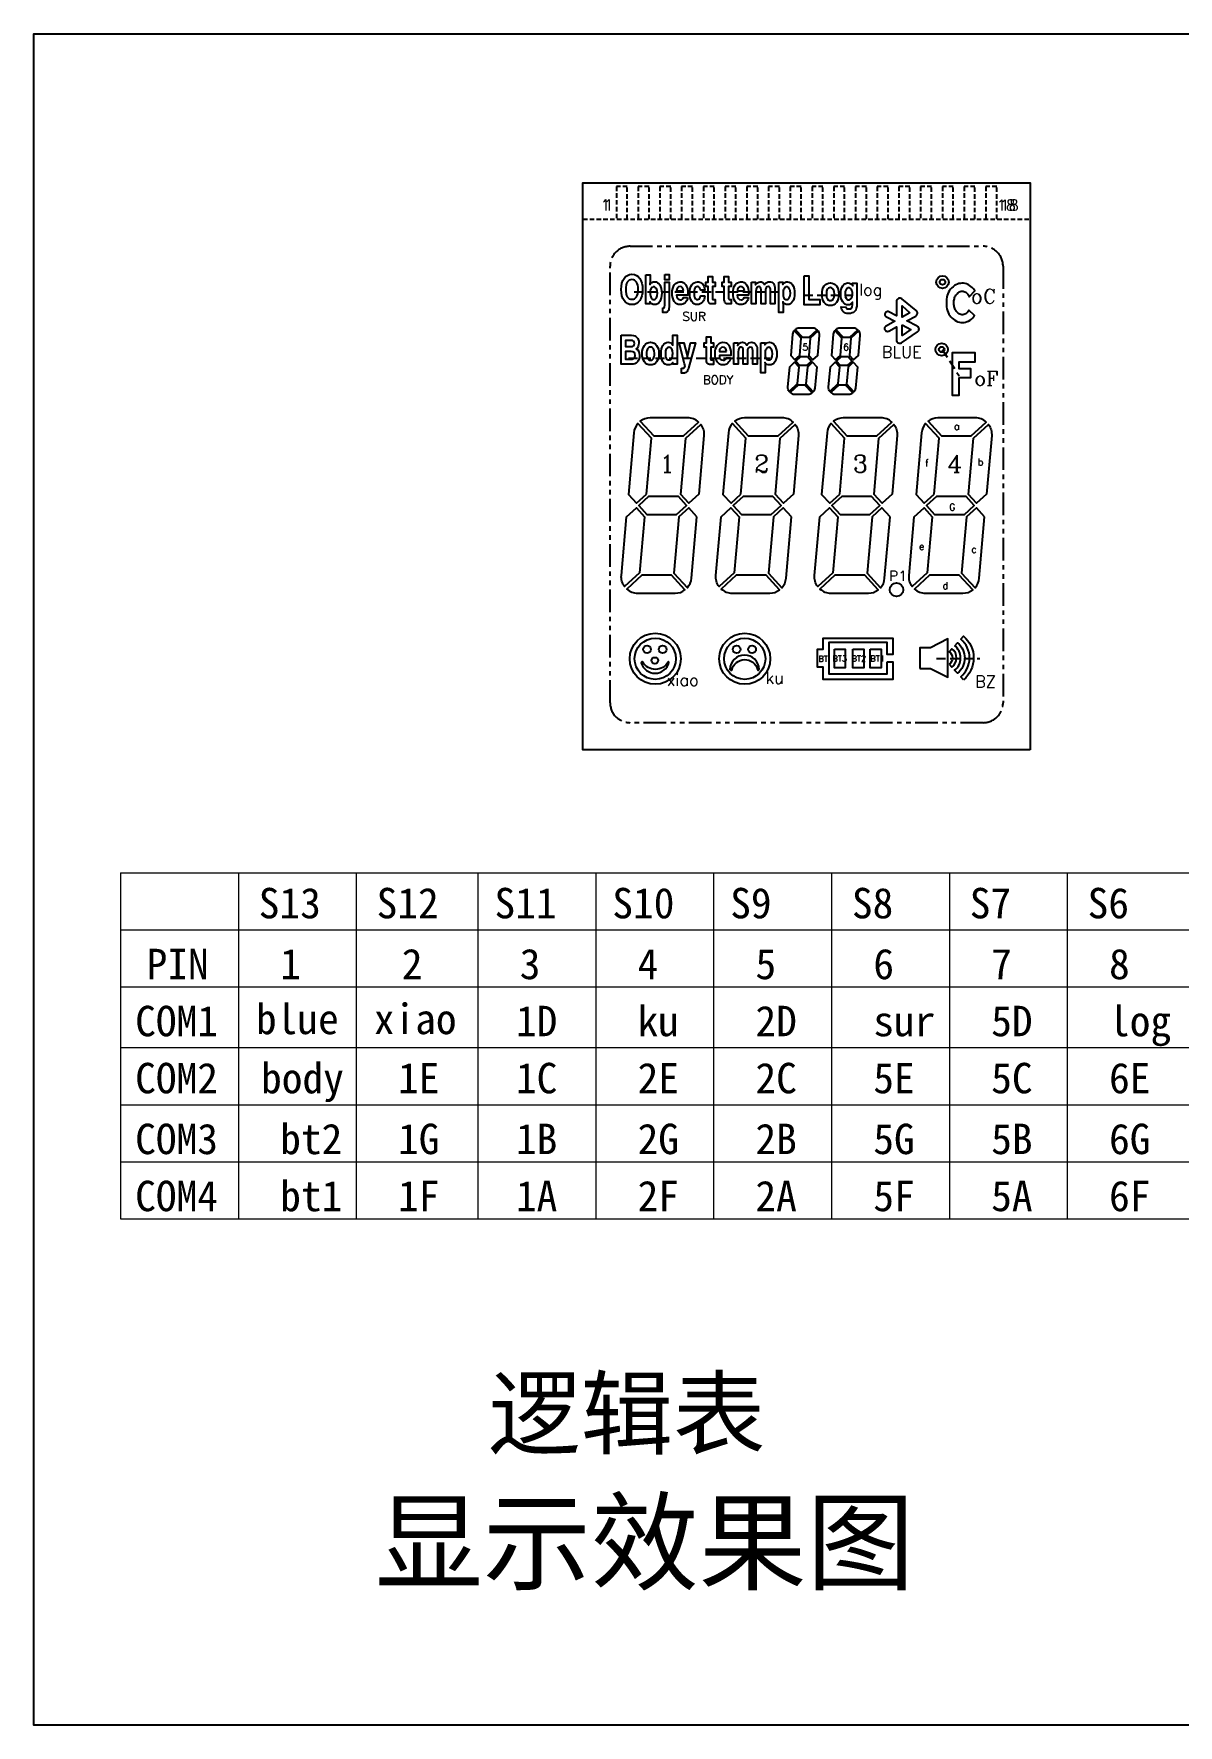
# Model space of a CAD drawing. Header units: millimetres. Extents: x 538 to 2776, y 409 to 1056.
# Drawn here: x 855.5 to 918.7, y 408.6 to 502 of the extents above; entities that cross this region are included whole.
import ezdxf
from ezdxf.enums import TextEntityAlignment as Align

# ---------------------------------------------------------------- set-up
doc = ezdxf.new("R2010")
doc.units = ezdxf.units.MM
for name, pattern in [('DASHED', [0.75, 0.5, -0.25]), ('HIDDEN', [0.375, 0.25, -0.125]), ('PHANTOM', [2.5, 1.25, -0.25, 0.25, -0.25, 0.25, -0.25])]:
    doc.linetypes.add(name, pattern=pattern)
for name, color, linetype in [('D', 4, 'Continuous'), ('DIM', 4, 'Continuous'), ('DWG', 7, 'Continuous'), ('VA', 6, 'PHANTOM')]:
    doc.layers.add(name, color=color, linetype=linetype)
doc.styles.add('ROMANC', font='ROMANC.SHX')
doc.styles.add('ROMANS', font='ROMANS.shx')
doc.styles.add('style5', font='', dxfattribs={"height": 1.5})
doc.styles.add('WMF-宋体0', font='')
doc.styles.get('style5').set_extended_font_data('SimHei')
doc.styles.get('WMF-宋体0').set_extended_font_data('SimSun')

msp = doc.modelspace()

# ---------------------------------------------------------------- linework, layer by layer
at = {"layer": 'D', "color": 7, "lineweight": 0}
for points in [[(860.313, 455.648), (860.313, 436.542)], [(860.313, 455.648), (984.186, 455.648)], [(866.821, 455.648), (866.821, 436.542)], [(873.33, 455.648), (873.33, 436.542)], [(880.049, 455.648), (880.049, 436.542)], [(886.557, 455.648), (886.557, 436.542)], [(893.066, 455.648), (893.066, 436.542)], [(899.574, 455.648), (899.574, 436.542)], [(906.083, 455.648), (906.083, 436.542)], [(912.591, 455.648), (912.591, 436.542)], [(860.313, 452.499), (984.186, 452.499)], [(860.313, 449.35), (984.186, 449.35)], [(860.313, 445.99), (984.186, 445.99)], [(860.313, 442.841), (984.186, 442.841)], [(860.313, 439.692), (984.186, 439.692)], [(860.313, 436.542), (984.186, 436.542)]]:
    msp.add_lwpolyline(points, dxfattribs=at)
at = {"layer": 'DIM', "linetype": 'DASHED'}
for p, q in [((888.672, 487.722), (896.902, 487.722)), ((898.039, 487.531), (900.741, 487.531)), ((888.356, 484.063), (896.169, 484.063)), ((905.688, 484.535), (906.616, 483.086)), ((905.373, 467.483), (907.758, 467.483))]:
    msp.add_line(p, q, dxfattribs=at)
at = {"layer": 'DWG', "linetype": 'ByBlock'}
for points in [[(988.791, 501.96), (988.791, 408.586), (855.527, 408.586), (855.527, 501.96)], [(988.791, 408.586), (855.527, 408.586), (855.527, 501.96), (988.791, 501.96)]]:
    msp.add_lwpolyline(points, close=True, dxfattribs=at)
at = {"layer": 'DWG'}
for points in [[(910.548, 462.431), (885.848, 462.431), (885.848, 493.731), (910.548, 493.731)], [(887.974, 488.036), (887.998, 488.201), (888.053, 488.335), (888.117, 488.458), (888.204, 488.562), (888.307, 488.623), (888.418, 488.665), (888.553, 488.685), (888.688, 488.665), (888.799, 488.623), (888.902, 488.562), (888.989, 488.458), (889.052, 488.335), (889.108, 488.201), (889.132, 488.036), (889.147, 487.85), (889.132, 487.654), (889.108, 487.489), (889.052, 487.355), (888.989, 487.232), (888.902, 487.139), (888.799, 487.067), (888.688, 487.026), (888.553, 487.015), (888.418, 487.026), (888.307, 487.067), (888.204, 487.139), (888.117, 487.232), (888.053, 487.355), (887.998, 487.489), (887.974, 487.654), (887.966, 487.85)], [(888.212, 487.727), (888.228, 487.613), (888.259, 487.52), (888.299, 487.438), (888.347, 487.376), (888.41, 487.335), (888.473, 487.304), (888.632, 487.304), (888.703, 487.335), (888.759, 487.376), (888.806, 487.438), (888.846, 487.52), (888.878, 487.613), (888.894, 487.716), (888.902, 487.85), (888.894, 487.974), (888.878, 488.077), (888.846, 488.17), (888.806, 488.252), (888.759, 488.314), (888.703, 488.355), (888.632, 488.386), (888.553, 488.397), (888.473, 488.386), (888.41, 488.355), (888.347, 488.314), (888.299, 488.252), (888.259, 488.17), (888.228, 488.077), (888.212, 487.974)], [(889.322, 488.654), (889.56, 488.654), (889.56, 488.201), (889.552, 488.19), (889.552, 488.149), (889.544, 488.118), (889.599, 488.19), (889.655, 488.232), (889.726, 488.263), (889.806, 488.273), (889.893, 488.263), (889.964, 488.221), (890.036, 488.17), (890.091, 488.098), (890.139, 488.015), (890.17, 487.902), (890.194, 487.778), (890.202, 487.644), (890.194, 487.51), (890.17, 487.386), (890.139, 487.273), (890.091, 487.18), (890.036, 487.108), (889.964, 487.056), (889.893, 487.026), (889.806, 487.015), (889.726, 487.015), (889.655, 487.046), (889.599, 487.098), (889.544, 487.16), (889.544, 487.149), (889.552, 487.129), (889.552, 487.056), (889.322, 487.056)], [(890.369, 488.665), (890.607, 488.665), (890.607, 488.376), (890.369, 488.376)], [(892.938, 487.046), (892.882, 487.056), (892.843, 487.077), (892.811, 487.108), (892.787, 487.149), (892.771, 487.211), (892.763, 487.283), (892.763, 488.005), (892.644, 488.005), (892.644, 488.242), (892.763, 488.242), (892.763, 488.562), (893.001, 488.562), (893.001, 488.242), (893.144, 488.242), (893.144, 488.005), (893.001, 488.005), (893.001, 487.335), (893.009, 487.304), (893.033, 487.294), (893.144, 487.294), (893.144, 487.046)], [(893.829, 487.046), (893.773, 487.056), (893.733, 487.077), (893.702, 487.108), (893.678, 487.149), (893.662, 487.211), (893.654, 487.283), (893.654, 488.005), (893.535, 488.005), (893.535, 488.242), (893.654, 488.242), (893.654, 488.562), (893.892, 488.562), (893.892, 488.242), (894.035, 488.242), (894.035, 488.005), (893.892, 488.005), (893.892, 487.335), (893.9, 487.304), (893.924, 487.294), (894.035, 487.294), (894.035, 487.046)], [(898.07, 488.6), (898.316, 488.6), (898.316, 487.291), (898.927, 487.291), (898.927, 487.002), (898.07, 487.002)], [(889.56, 487.562), (889.576, 487.489), (889.592, 487.438), (889.615, 487.386), (889.639, 487.345), (889.679, 487.314), (889.718, 487.294), (889.806, 487.294), (889.845, 487.314), (889.877, 487.345), (889.909, 487.386), (889.932, 487.438), (889.948, 487.5), (889.964, 487.644), (889.948, 487.788), (889.909, 487.902), (889.845, 487.964), (889.806, 487.984), (889.758, 487.995), (889.718, 487.984), (889.671, 487.964), (889.639, 487.943), (889.607, 487.902), (889.592, 487.85), (889.568, 487.788), (889.56, 487.716)], [(890.266, 486.84), (890.337, 486.84), (890.353, 486.861), (890.361, 486.902), (890.369, 486.974), (890.369, 488.242), (890.607, 488.242), (890.607, 486.861), (890.599, 486.788), (890.591, 486.737), (890.567, 486.685), (890.543, 486.644), (890.503, 486.603), (890.464, 486.582), (890.408, 486.572), (890.266, 486.572)], [(891.629, 487.407), (891.614, 487.314), (891.582, 487.242), (891.542, 487.18), (891.487, 487.118), (891.431, 487.067), (891.36, 487.036), (891.288, 487.015), (891.209, 487.015), (891.114, 487.026), (891.027, 487.056), (890.955, 487.108), (890.892, 487.18), (890.844, 487.273), (890.805, 487.386), (890.781, 487.51), (890.781, 487.778), (890.805, 487.902), (890.844, 488.005), (890.892, 488.098), (890.955, 488.17), (891.027, 488.221), (891.114, 488.252), (891.201, 488.273), (891.304, 488.263), (891.392, 488.232), (891.463, 488.18), (891.526, 488.108), (891.574, 488.015), (891.614, 487.902), (891.637, 487.778), (891.645, 487.634), (891.637, 487.613), (891.637, 487.541), (891.011, 487.531), (891.027, 487.417), (891.074, 487.345), (891.138, 487.294), (891.225, 487.283), (891.288, 487.283), (891.344, 487.314), (891.376, 487.345), (891.399, 487.407)], [(891.407, 487.768), (891.392, 487.861), (891.352, 487.943), (891.288, 487.984), (891.209, 488.005), (891.13, 487.984), (891.066, 487.933), (891.027, 487.861), (891.019, 487.768)], [(892.581, 487.5), (892.565, 487.386), (892.541, 487.294), (892.51, 487.211), (892.454, 487.139), (892.399, 487.087), (892.327, 487.046), (892.248, 487.015), (892.169, 487.015), (892.073, 487.026), (891.994, 487.056), (891.915, 487.108), (891.859, 487.18), (891.804, 487.273), (891.772, 487.376), (891.748, 487.5), (891.748, 487.778), (891.772, 487.902), (891.812, 488.005), (891.859, 488.098), (891.923, 488.17), (891.994, 488.221), (892.081, 488.252), (892.177, 488.273), (892.256, 488.263), (892.335, 488.232), (892.399, 488.201), (892.462, 488.139), (892.51, 488.077), (892.541, 487.995), (892.565, 487.902), (892.581, 487.809), (892.343, 487.809), (892.319, 487.891), (892.288, 487.953), (892.232, 487.984), (892.169, 488.005), (892.121, 487.995), (892.081, 487.974), (892.05, 487.953), (892.026, 487.912), (892.01, 487.861), (891.994, 487.799), (891.986, 487.716), (891.986, 487.562), (891.994, 487.489), (892.01, 487.428), (892.034, 487.376), (892.058, 487.335), (892.121, 487.294), (892.169, 487.294), (892.232, 487.304), (892.288, 487.335), (892.319, 487.397), (892.343, 487.5)], [(894.986, 487.407), (894.97, 487.314), (894.939, 487.242), (894.899, 487.18), (894.844, 487.118), (894.788, 487.067), (894.717, 487.036), (894.645, 487.015), (894.566, 487.015), (894.471, 487.026), (894.384, 487.056), (894.312, 487.108), (894.249, 487.18), (894.201, 487.273), (894.162, 487.386), (894.138, 487.51), (894.138, 487.778), (894.162, 487.902), (894.201, 488.005), (894.249, 488.098), (894.312, 488.17), (894.384, 488.221), (894.471, 488.252), (894.558, 488.273), (894.661, 488.263), (894.748, 488.232), (894.82, 488.18), (894.883, 488.108), (894.931, 488.015), (894.97, 487.902), (894.994, 487.778), (895.002, 487.634), (894.994, 487.613), (894.994, 487.541), (894.368, 487.531), (894.384, 487.417), (894.431, 487.345), (894.495, 487.294), (894.582, 487.283), (894.645, 487.283), (894.701, 487.314), (894.733, 487.345), (894.756, 487.407)], [(894.764, 487.768), (894.748, 487.861), (894.709, 487.943), (894.645, 487.984), (894.566, 488.005), (894.487, 487.984), (894.423, 487.933), (894.384, 487.861), (894.376, 487.768)], [(895.161, 488.242), (895.383, 488.242), (895.383, 488.118), (895.375, 488.098), (895.422, 488.17), (895.486, 488.221), (895.557, 488.252), (895.644, 488.273), (895.716, 488.263), (895.779, 488.232), (895.827, 488.19), (895.874, 488.118), (895.938, 488.19), (896.001, 488.232), (896.073, 488.263), (896.152, 488.273), (896.215, 488.263), (896.279, 488.242), (896.326, 488.211), (896.366, 488.17), (896.406, 488.108), (896.429, 488.046), (896.445, 487.974), (896.453, 487.881), (896.453, 487.056), (896.215, 487.056), (896.215, 487.819), (896.2, 487.891), (896.176, 487.953), (896.136, 487.984), (896.073, 488.005), (896.009, 487.984), (895.962, 487.943), (895.93, 487.871), (895.922, 487.778), (895.922, 487.056), (895.684, 487.056), (895.684, 487.819), (895.676, 487.902), (895.652, 487.953), (895.613, 487.984), (895.565, 488.005), (895.526, 487.995), (895.486, 487.974), (895.454, 487.953), (895.438, 487.912), (895.415, 487.871), (895.399, 487.727), (895.399, 487.056), (895.161, 487.056)], [(896.659, 488.242), (896.889, 488.242), (896.889, 488.19), (896.881, 488.17), (896.881, 488.129), (896.929, 488.19), (896.992, 488.232), (897.064, 488.263), (897.143, 488.273), (897.23, 488.252), (897.302, 488.221), (897.373, 488.17), (897.429, 488.098), (897.476, 488.005), (897.508, 487.891), (897.532, 487.768), (897.54, 487.634), (897.532, 487.489), (897.508, 487.376), (897.476, 487.263), (897.429, 487.18), (897.373, 487.108), (897.302, 487.056), (897.23, 487.026), (897.143, 487.015), (897.064, 487.015), (896.992, 487.046), (896.937, 487.087), (896.881, 487.16), (896.889, 487.129), (896.889, 487.087), (896.897, 487.077), (896.897, 486.582), (896.659, 486.582)], [(896.897, 487.562), (896.905, 487.489), (896.921, 487.428), (896.945, 487.376), (896.977, 487.335), (897.008, 487.314), (897.056, 487.294), (897.143, 487.294), (897.183, 487.314), (897.215, 487.345), (897.246, 487.386), (897.286, 487.489), (897.302, 487.634), (897.286, 487.778), (897.27, 487.84), (897.246, 487.891), (897.215, 487.933), (897.183, 487.964), (897.143, 487.984), (897.104, 487.995), (897.056, 487.984), (897.016, 487.964), (896.977, 487.933), (896.953, 487.891), (896.921, 487.85), (896.905, 487.788), (896.897, 487.716)], [(899.054, 487.724), (899.078, 487.847), (899.117, 487.95), (899.173, 488.043), (899.236, 488.115), (899.315, 488.167), (899.411, 488.198), (899.514, 488.218), (899.609, 488.198), (899.704, 488.167), (899.783, 488.115), (899.847, 488.043), (899.902, 487.95), (899.942, 487.847), (899.966, 487.724), (899.974, 487.59), (899.966, 487.445), (899.942, 487.322), (899.902, 487.218), (899.847, 487.126), (899.783, 487.054), (899.704, 487.002), (899.609, 486.971), (899.514, 486.961), (899.411, 486.971), (899.315, 487.002), (899.236, 487.054), (899.173, 487.126), (899.117, 487.218), (899.078, 487.322), (899.054, 487.445)], [(899.292, 487.507), (899.3, 487.435), (899.323, 487.373), (899.347, 487.322), (899.379, 487.28), (899.419, 487.249), (899.458, 487.229), (899.561, 487.229), (899.601, 487.249), (899.641, 487.28), (899.672, 487.322), (899.696, 487.373), (899.72, 487.435), (899.728, 487.507), (899.736, 487.59), (899.72, 487.734), (899.696, 487.796), (899.672, 487.847), (899.641, 487.889), (899.601, 487.919), (899.561, 487.94), (899.514, 487.95), (899.458, 487.94), (899.411, 487.919), (899.347, 487.858), (899.323, 487.806), (899.3, 487.744), (899.292, 487.672)], [(900.687, 487.084), (900.624, 487.033), (900.56, 487.002), (900.394, 487.002), (900.315, 487.033), (900.251, 487.084), (900.196, 487.157), (900.148, 487.249), (900.116, 487.353), (900.093, 487.466), (900.093, 487.734), (900.116, 487.847), (900.148, 487.95), (900.196, 488.043), (900.251, 488.115), (900.315, 488.167), (900.394, 488.198), (900.473, 488.218), (900.568, 488.198), (900.648, 488.167), (900.711, 488.126), (900.751, 488.053), (900.751, 488.084), (900.743, 488.105), (900.743, 488.187), (900.973, 488.187), (900.973, 487.064), (900.965, 486.92), (900.941, 486.806), (900.909, 486.713), (900.862, 486.641), (900.798, 486.579), (900.719, 486.548), (900.624, 486.518), (900.426, 486.518), (900.354, 486.538), (900.291, 486.569), (900.235, 486.61), (900.188, 486.662), (900.148, 486.724), (900.124, 486.796), (900.108, 486.889), (900.37, 486.878), (900.386, 486.837), (900.41, 486.796), (900.457, 486.775), (900.568, 486.775), (900.616, 486.786), (900.656, 486.796), (900.679, 486.827), (900.719, 486.889), (900.735, 486.992), (900.735, 487.115), (900.743, 487.136), (900.743, 487.146)], [(900.338, 487.466), (900.378, 487.363), (900.41, 487.322), (900.441, 487.301), (900.481, 487.28), (900.568, 487.28), (900.648, 487.322), (900.679, 487.363), (900.695, 487.404), (900.727, 487.528), (900.727, 487.682), (900.711, 487.744), (900.695, 487.796), (900.671, 487.847), (900.64, 487.889), (900.608, 487.909), (900.568, 487.93), (900.521, 487.94), (900.481, 487.93), (900.441, 487.909), (900.41, 487.889), (900.378, 487.847), (900.338, 487.734), (900.33, 487.6)], [(903.901, 486.558), (903.478, 486.323), (903.478, 486.936)], [(903.478, 485.887), (903.962, 485.641), (903.478, 485.312)], [(887.967, 485.317), (888.538, 485.317), (888.633, 485.306), (888.712, 485.286), (888.776, 485.255), (888.831, 485.203), (888.871, 485.142), (888.903, 485.08), (888.927, 484.997), (888.934, 484.894), (888.919, 484.791), (888.895, 484.709), (888.855, 484.626), (888.792, 484.575), (888.871, 484.513), (888.927, 484.43), (888.958, 484.327), (888.974, 484.193), (888.966, 484.09), (888.942, 483.987), (888.903, 483.904), (888.855, 483.843), (888.792, 483.781), (888.712, 483.75), (888.625, 483.719), (887.967, 483.719)], [(888.586, 484.698), (888.641, 484.729), (888.673, 484.791), (888.689, 484.863), (888.673, 484.946), (888.641, 484.997), (888.586, 485.028), (888.506, 485.038), (888.205, 485.038), (888.205, 484.698)], [(889.125, 484.441), (889.149, 484.564), (889.188, 484.667), (889.244, 484.76), (889.307, 484.832), (889.386, 484.884), (889.482, 484.915), (889.585, 484.935), (889.68, 484.915), (889.775, 484.884), (889.854, 484.832), (889.918, 484.76), (889.973, 484.667), (890.013, 484.564), (890.037, 484.441), (890.045, 484.307), (890.037, 484.162), (890.013, 484.039), (889.973, 483.935), (889.918, 483.843), (889.854, 483.77), (889.775, 483.719), (889.68, 483.688), (889.585, 483.678), (889.482, 483.688), (889.386, 483.719), (889.307, 483.77), (889.244, 483.843), (889.188, 483.935), (889.149, 484.039), (889.125, 484.162)], [(889.363, 484.224), (889.371, 484.152), (889.394, 484.09), (889.418, 484.039), (889.45, 483.997), (889.49, 483.966), (889.529, 483.946), (889.632, 483.946), (889.672, 483.966), (889.712, 483.997), (889.743, 484.039), (889.767, 484.09), (889.791, 484.152), (889.799, 484.224), (889.807, 484.307), (889.791, 484.451), (889.767, 484.513), (889.743, 484.564), (889.712, 484.605), (889.672, 484.636), (889.632, 484.657), (889.585, 484.667), (889.529, 484.657), (889.482, 484.636), (889.418, 484.575), (889.394, 484.523), (889.371, 484.461), (889.363, 484.389)], [(890.766, 483.76), (890.703, 483.709), (890.631, 483.678), (890.56, 483.678), (890.473, 483.688), (890.393, 483.719), (890.322, 483.77), (890.267, 483.843), (890.219, 483.935), (890.187, 484.049), (890.164, 484.173), (890.164, 484.441), (890.187, 484.564), (890.219, 484.678), (890.267, 484.76), (890.322, 484.832), (890.393, 484.884), (890.465, 484.925), (890.552, 484.935), (890.631, 484.925), (890.703, 484.894), (890.758, 484.853), (890.814, 484.781), (890.806, 484.812), (890.806, 485.317), (891.044, 485.317), (891.044, 483.719), (890.806, 483.719), (890.806, 483.77), (890.814, 483.781), (890.814, 483.822)], [(890.401, 484.234), (890.409, 484.162), (890.425, 484.1), (890.449, 484.049), (890.481, 484.008), (890.512, 483.977), (890.552, 483.956), (890.639, 483.956), (890.679, 483.977), (890.719, 484.008), (890.742, 484.049), (890.774, 484.1), (890.79, 484.162), (890.798, 484.224), (890.806, 484.307), (890.79, 484.451), (890.774, 484.513), (890.75, 484.564), (890.719, 484.605), (890.687, 484.626), (890.639, 484.647), (890.6, 484.657), (890.552, 484.647), (890.512, 484.626), (890.449, 484.564), (890.409, 484.451), (890.401, 484.307)], [(891.29, 483.502), (891.424, 483.502), (891.456, 483.533), (891.48, 483.575), (891.488, 483.636), (891.48, 483.657), (891.48, 483.688), (891.464, 483.75), (891.155, 484.904), (891.416, 484.904), (891.599, 484.193), (891.599, 484.162), (891.607, 484.121), (891.615, 484.09), (891.615, 484.131), (891.638, 484.224), (891.797, 484.904), (892.059, 484.904), (891.678, 483.502), (891.662, 483.43), (891.631, 483.368), (891.607, 483.317), (891.575, 483.286), (891.543, 483.265), (891.496, 483.245), (891.448, 483.234), (891.29, 483.234)], [(892.844, 483.709), (892.788, 483.719), (892.749, 483.74), (892.717, 483.77), (892.693, 483.812), (892.677, 483.874), (892.669, 483.946), (892.669, 484.667), (892.55, 484.667), (892.55, 484.904), (892.669, 484.904), (892.669, 485.224), (892.907, 485.224), (892.907, 484.904), (893.05, 484.904), (893.05, 484.667), (892.907, 484.667), (892.907, 483.997), (892.915, 483.966), (892.939, 483.956), (893.05, 483.956), (893.05, 483.709)], [(894.001, 484.069), (893.986, 483.977), (893.954, 483.904), (893.914, 483.843), (893.859, 483.781), (893.803, 483.729), (893.732, 483.698), (893.66, 483.678), (893.581, 483.678), (893.486, 483.688), (893.399, 483.719), (893.327, 483.77), (893.264, 483.843), (893.216, 483.935), (893.177, 484.049), (893.153, 484.173), (893.153, 484.441), (893.177, 484.564), (893.216, 484.667), (893.264, 484.76), (893.327, 484.832), (893.399, 484.884), (893.486, 484.915), (893.573, 484.935), (893.676, 484.925), (893.764, 484.894), (893.835, 484.843), (893.898, 484.77), (893.946, 484.678), (893.986, 484.564), (894.009, 484.441), (894.017, 484.296), (894.009, 484.276), (894.009, 484.203), (893.383, 484.193), (893.399, 484.08), (893.446, 484.008), (893.51, 483.956), (893.597, 483.946), (893.66, 483.946), (893.716, 483.977), (893.748, 484.008), (893.772, 484.069)], [(893.779, 484.43), (893.764, 484.523), (893.724, 484.605), (893.66, 484.647), (893.581, 484.667), (893.502, 484.647), (893.438, 484.595), (893.399, 484.523), (893.391, 484.43)], [(894.176, 484.904), (894.398, 484.904), (894.398, 484.781), (894.39, 484.76), (894.438, 484.832), (894.501, 484.884), (894.572, 484.915), (894.66, 484.935), (894.731, 484.925), (894.794, 484.894), (894.842, 484.853), (894.89, 484.781), (894.953, 484.853), (895.016, 484.894), (895.088, 484.925), (895.167, 484.935), (895.231, 484.925), (895.294, 484.904), (895.342, 484.873), (895.381, 484.832), (895.421, 484.77), (895.445, 484.709), (895.461, 484.636), (895.468, 484.544), (895.468, 483.719), (895.231, 483.719), (895.231, 484.482), (895.215, 484.554), (895.191, 484.616), (895.151, 484.647), (895.088, 484.667), (895.024, 484.647), (894.977, 484.605), (894.945, 484.533), (894.937, 484.441), (894.937, 483.719), (894.699, 483.719), (894.699, 484.482), (894.691, 484.564), (894.668, 484.616), (894.628, 484.647), (894.58, 484.667), (894.541, 484.657), (894.501, 484.636), (894.469, 484.616), (894.453, 484.575), (894.43, 484.533), (894.414, 484.389), (894.414, 483.719), (894.176, 483.719)], [(895.675, 484.904), (895.905, 484.904), (895.905, 484.853), (895.897, 484.832), (895.897, 484.791), (895.944, 484.853), (896.008, 484.894), (896.079, 484.925), (896.158, 484.935), (896.246, 484.915), (896.317, 484.884), (896.388, 484.832), (896.444, 484.76), (896.491, 484.667), (896.523, 484.554), (896.547, 484.43), (896.555, 484.296), (896.547, 484.152), (896.523, 484.039), (896.491, 483.925), (896.444, 483.843), (896.388, 483.77), (896.317, 483.719), (896.246, 483.688), (896.158, 483.678), (896.079, 483.678), (896.008, 483.709), (895.952, 483.75), (895.897, 483.822), (895.905, 483.791), (895.905, 483.75), (895.913, 483.74), (895.913, 483.245), (895.675, 483.245)], [(895.913, 484.224), (895.92, 484.152), (895.936, 484.09), (895.96, 484.039), (895.992, 483.997), (896.024, 483.977), (896.071, 483.956), (896.158, 483.956), (896.198, 483.977), (896.23, 484.008), (896.261, 484.049), (896.301, 484.152), (896.317, 484.296), (896.301, 484.441), (896.285, 484.502), (896.261, 484.554), (896.23, 484.595), (896.198, 484.626), (896.158, 484.647), (896.119, 484.657), (896.071, 484.647), (896.031, 484.626), (895.992, 484.595), (895.968, 484.554), (895.936, 484.513), (895.92, 484.451), (895.913, 484.379)], [(888.562, 484.008), (888.609, 484.018), (888.649, 484.028), (888.681, 484.049), (888.712, 484.111), (888.728, 484.203), (888.712, 484.307), (888.673, 484.368), (888.649, 484.389), (888.609, 484.399), (888.514, 484.42), (888.205, 484.42), (888.205, 484.008)], [(898.248, 484.138), (898.472, 483.893), (898.199, 483.643), (897.83, 483.643), (897.606, 483.887), (897.879, 484.138)], [(900.493, 484.138), (900.718, 483.893), (900.444, 483.643), (900.075, 483.643), (899.851, 483.887), (900.124, 484.138)], [(906.619, 482.985), (907.277, 482.985), (907.277, 483.471), (906.619, 483.471), (906.619, 483.857), (907.512, 483.857), (907.512, 484.343), (906.241, 484.343), (906.241, 482.004), (906.619, 482.004)], [(889.478, 476.413), (888.932, 475.912), (889.381, 475.423), (891.023, 475.423), (891.569, 475.923), (891.12, 476.413)], [(894.698, 476.413), (894.152, 475.912), (894.601, 475.423), (896.243, 475.423), (896.789, 475.923), (896.34, 476.413)], [(900.147, 476.413), (899.601, 475.912), (900.05, 475.423), (901.691, 475.423), (902.238, 475.923), (901.789, 476.413)], [(905.367, 476.413), (904.821, 475.912), (905.27, 475.423), (906.911, 475.423), (907.458, 475.923), (907.009, 476.413)], [(904.445, 466.93), (905.035, 466.93), (905.997, 466.445), (905.997, 468.551), (905.035, 468.066), (904.445, 468.066)]]:
    msp.add_lwpolyline(points, close=True, dxfattribs=at)
at = {"layer": 'DWG', "linetype": 'HIDDEN'}
for points in [[(888.298, 491.731), (888.298, 493.531), (887.698, 493.531), (887.698, 491.731)], [(889.498, 491.731), (889.498, 493.531), (888.898, 493.531), (888.898, 491.731)], [(890.698, 491.731), (890.698, 493.531), (890.098, 493.531), (890.098, 491.731)], [(891.898, 491.731), (891.898, 493.531), (891.298, 493.531), (891.298, 491.731)], [(893.098, 491.731), (893.098, 493.531), (892.498, 493.531), (892.498, 491.731)], [(894.298, 491.731), (894.298, 493.531), (893.698, 493.531), (893.698, 491.731)], [(895.498, 491.731), (895.498, 493.531), (894.898, 493.531), (894.898, 491.731)], [(896.698, 491.731), (896.698, 493.531), (896.098, 493.531), (896.098, 491.731)], [(897.898, 491.731), (897.898, 493.531), (897.298, 493.531), (897.298, 491.731)], [(899.098, 491.731), (899.098, 493.531), (898.498, 493.531), (898.498, 491.731)], [(900.298, 491.731), (900.298, 493.531), (899.698, 493.531), (899.698, 491.731)], [(901.498, 491.731), (901.498, 493.531), (900.898, 493.531), (900.898, 491.731)], [(902.698, 491.731), (902.698, 493.531), (902.098, 493.531), (902.098, 491.731)], [(903.898, 491.731), (903.898, 493.531), (903.298, 493.531), (903.298, 491.731)], [(905.098, 491.731), (905.098, 493.531), (904.498, 493.531), (904.498, 491.731)], [(906.298, 491.731), (906.298, 493.531), (905.698, 493.531), (905.698, 491.731)], [(907.498, 491.731), (907.498, 493.531), (906.898, 493.531), (906.898, 491.731)], [(908.698, 491.731), (908.698, 493.531), (908.098, 493.531), (908.098, 491.731)], [(885.848, 491.731), (910.548, 491.731)]]:
    msp.add_lwpolyline(points, dxfattribs=at)
at = {"layer": 'DWG'}
for points in [[(907.415, 487.882, 0.104292), (907.113, 488.116, 0.236889), (906.446, 488.107, 0.104292), (906.15, 487.865, 0.090386), (905.963, 487.519, 0.122338), (905.975, 486.671, 0.090386), (906.171, 486.331, 0.104292), (906.474, 486.097, 0.236889), (907.14, 486.106, 0.104292), (907.437, 486.348, 0.015283), (907.477, 486.402), (907.154, 486.698), (907.129, 486.659), (907.097, 486.615), (907.061, 486.575), (907.021, 486.539), (906.977, 486.508), (906.929, 486.482), (906.878, 486.464), (906.825, 486.455), (906.771, 486.455), (906.718, 486.464), (906.667, 486.482), (906.619, 486.507), (906.575, 486.538), (906.535, 486.574), (906.498, 486.614), (906.465, 486.657), (906.436, 486.702), (906.411, 486.75), (906.389, 486.799), (906.371, 486.85), (906.356, 486.902), (906.345, 486.955), (906.337, 487.008), (906.332, 487.062), (906.33, 487.116), (906.332, 487.17), (906.337, 487.223), (906.346, 487.277), (906.358, 487.329), (906.373, 487.381), (906.392, 487.432), (906.415, 487.481), (906.441, 487.528), (906.471, 487.573), (906.505, 487.615), (906.542, 487.654), (906.584, 487.688), (906.63, 487.717), (906.679, 487.739), (906.731, 487.754), (906.784, 487.759), (906.838, 487.755), (906.89, 487.742), (906.94, 487.721), (906.986, 487.694), (907.029, 487.66), (907.068, 487.623), (907.103, 487.582), (907.134, 487.538), (907.161, 487.491), (907.185, 487.443), (907.494, 487.777, 0.029925)], [(903.163, 485.057, 0.601936), (903.444, 484.909), (904.329, 485.509, 0.571092), (904.309, 485.819), (903.739, 486.108), (904.231, 486.381, 0.531497), (904.257, 486.678), (903.456, 487.326, 0.630835), (903.163, 487.186), (903.163, 486.4), (902.749, 486.61, 1), (902.607, 486.329), (903.068, 486.095), (902.584, 485.826, 1), (902.737, 485.551), (903.163, 485.787)], [(897.509, 485.585, 0.155341), (897.424, 485.384), (897.321, 484.198), (897.545, 483.954), (897.818, 484.204), (897.901, 485.157)], [(897.783, 485.713, 0.155341), (897.575, 485.646), (897.968, 485.218), (898.337, 485.218), (898.784, 485.627, 0.177764), (898.551, 485.713)], [(898.845, 485.561), (898.398, 485.151), (898.314, 484.198), (898.539, 483.954), (898.812, 484.204), (898.909, 485.321, 0.177764)], [(899.754, 485.585, 0.155341), (899.67, 485.384), (899.566, 484.198), (899.79, 483.954), (900.063, 484.204), (900.147, 485.157)], [(900.028, 485.713, 0.155341), (899.82, 485.646), (900.213, 485.218), (900.582, 485.218), (901.029, 485.627, 0.177764), (900.796, 485.713)], [(901.09, 485.561), (900.643, 485.151), (900.56, 484.198), (900.784, 483.954), (901.057, 484.204), (901.155, 485.321, 0.177764)], [(897.266, 483.576), (897.539, 483.826), (897.764, 483.582), (897.68, 482.629), (897.233, 482.219, -0.177764), (897.169, 482.459)], [(898.654, 482.396, -0.155341), (898.569, 482.195), (898.177, 482.623), (898.26, 483.576), (898.533, 483.826), (898.757, 483.582)], [(899.512, 483.576), (899.785, 483.826), (900.009, 483.582), (899.926, 482.629), (899.479, 482.219, -0.177764), (899.414, 482.459)], [(900.899, 482.396, -0.155341), (900.815, 482.195), (900.422, 482.623), (900.505, 483.576), (900.778, 483.826), (901.003, 483.582)], [(898.295, 482.068, 0.155341), (898.503, 482.134), (898.11, 482.563), (897.741, 482.563), (897.294, 482.153, 0.177764), (897.527, 482.068)], [(900.54, 482.068, 0.155341), (900.748, 482.134), (900.355, 482.563), (899.986, 482.563), (899.54, 482.153, 0.177764), (899.772, 482.068)], [(889.357, 476.546), (889.628, 479.644), (888.885, 480.455, 0.161789), (888.659, 479.934), (888.362, 476.534), (888.811, 476.045)], [(889.556, 480.755, 0.161789), (889.017, 480.576), (889.761, 479.765), (891.402, 479.765), (892.233, 480.527, 0.18426), (891.634, 480.755)], [(891.253, 476.534), (891.524, 479.633), (892.355, 480.394, -0.18426), (892.53, 479.777), (892.248, 476.546), (891.702, 476.045)], [(894.577, 476.546), (894.848, 479.644), (894.105, 480.455, 0.161789), (893.879, 479.934), (893.582, 476.534), (894.031, 476.045)], [(894.776, 480.755, 0.161789), (894.237, 480.576), (894.981, 479.765), (896.622, 479.765), (897.453, 480.527, 0.18426), (896.854, 480.755)], [(896.473, 476.534), (896.744, 479.633), (897.575, 480.394, -0.18426), (897.75, 479.777), (897.468, 476.546), (896.922, 476.045)], [(900.026, 476.546), (900.297, 479.644), (899.554, 480.455, 0.161789), (899.328, 479.934), (899.031, 476.534), (899.479, 476.045)], [(900.225, 480.755, 0.161789), (899.686, 480.576), (900.429, 479.765), (902.071, 479.765), (902.902, 480.527, 0.18426), (902.303, 480.755)], [(901.922, 476.534), (902.193, 479.633), (903.024, 480.394, -0.18426), (903.199, 479.777), (902.917, 476.546), (902.37, 476.045)], [(905.246, 476.546), (905.517, 479.644), (904.774, 480.455, 0.161789), (904.548, 479.934), (904.251, 476.534), (904.699, 476.045)], [(905.445, 480.755, 0.161789), (904.906, 480.576), (905.649, 479.765), (907.291, 479.765), (908.122, 480.527, 0.18426), (907.523, 480.755)], [(907.142, 476.534), (907.413, 479.633), (908.244, 480.394, -0.18426), (908.419, 479.777), (908.137, 476.546), (907.59, 476.045)], [(888.253, 475.29), (888.799, 475.791), (889.248, 475.301), (888.977, 472.203), (888.146, 471.442, -0.18426), (887.97, 472.059)], [(892.139, 475.301), (891.69, 475.791), (891.144, 475.29), (890.873, 472.192), (891.616, 471.381, 0.161789), (891.842, 471.902)], [(893.473, 475.29), (894.019, 475.791), (894.468, 475.301), (894.197, 472.203), (893.366, 471.442, -0.18426), (893.19, 472.059)], [(897.359, 475.301), (896.91, 475.791), (896.364, 475.29), (896.093, 472.192), (896.836, 471.381, 0.161789), (897.062, 471.902)], [(898.922, 475.29), (899.468, 475.791), (899.917, 475.301), (899.646, 472.203), (898.815, 471.442, -0.18426), (898.639, 472.059)], [(902.808, 475.301), (902.359, 475.791), (901.813, 475.29), (901.542, 472.192), (902.285, 471.381, 0.161789), (902.51, 471.902)], [(904.142, 475.29), (904.688, 475.791), (905.137, 475.301), (904.866, 472.203), (904.035, 471.442, -0.18426), (903.859, 472.059)], [(908.028, 475.301), (907.579, 475.791), (907.033, 475.29), (906.762, 472.192), (907.505, 471.381, 0.161789), (907.73, 471.902)], [(890.945, 471.08, 0.161789), (891.484, 471.259), (890.74, 472.07), (889.098, 472.07), (888.268, 471.309, 0.18426), (888.867, 471.08)], [(896.165, 471.08, 0.161789), (896.704, 471.259), (895.96, 472.07), (894.318, 472.07), (893.488, 471.309, 0.18426), (894.087, 471.08)], [(901.614, 471.08, 0.161789), (902.152, 471.259), (901.409, 472.07), (899.767, 472.07), (898.937, 471.309, 0.18426), (899.536, 471.08)], [(906.834, 471.08, 0.161789), (907.372, 471.259), (906.629, 472.07), (904.987, 472.07), (904.157, 471.309, 0.18426), (904.756, 471.08)], [(906.064, 467.156), (906.219, 466.99, 0.503076), (906.226, 468.013), (906.071, 467.847, -0.542443)], [(906.38, 468.178), (906.534, 468.343, -0.474222), (906.527, 466.66), (906.373, 466.825, 0.484794)], [(906.866, 466.297), (906.712, 466.462, 0.466229), (906.719, 468.541), (906.872, 468.705, -0.461677)], [(890.599, 467.251, 0.868906), (890.549, 467.271, -0.572434), (889.154, 467.272, 0.877218), (889.072, 467.237, 0.768517)], [(895.489, 466.864, 0.895982), (895.578, 466.876, 0.977368), (893.968, 466.868, 0.383919), (894.071, 466.837, -0.794406)]]:
    msp.add_lwpolyline(points, format="xyb", close=True, dxfattribs=at)
at = {"layer": 'DWG', "color": 0}
for points in [[(902.657, 467.286), (902.954, 467.286), (902.954, 466.313), (899.122, 466.313), (899.122, 466.997), (898.802, 466.997), (898.802, 467.99), (899.122, 467.99), (899.122, 468.605), (902.954, 468.605), (902.954, 467.702), (902.657, 467.702), (902.657, 468.362), (899.42, 468.362), (899.42, 466.625), (902.657, 466.625)], [(899.733, 467.988), (900.334, 467.988), (900.334, 466.952), (899.733, 466.952)], [(900.756, 467.988), (901.357, 467.988), (901.357, 466.952), (900.756, 466.952)], [(901.711, 467.988), (902.311, 467.988), (902.311, 466.952), (901.711, 466.952)]]:
    msp.add_lwpolyline(points, close=True, dxfattribs=at)
at = {"layer": 'DWG'}
for centre, radius in [((905.702, 488.253), 0.347), ((905.702, 488.253), 0.153), ((905.658, 484.531), 0.347), ((905.658, 484.531), 0.153), ((903.164, 471.271), 0.375), ((889.842, 467.458), 1.409), ((894.784, 467.458), 1.409), ((889.842, 467.458), 1.139), ((889.391, 467.978), 0.212), ((890.251, 467.978), 0.212), ((894.784, 467.458), 1.139), ((894.334, 467.978), 0.212), ((895.193, 467.978), 0.212), ((889.818, 467.358), 0.179)]:
    msp.add_circle(centre, radius, dxfattribs=at)
at = {"layer": 'VA'}
msp.add_lwpolyline([(909.048, 489.131), (909.048, 465.031, -0.414214), (907.948, 463.931), (888.448, 463.931, -0.414214), (887.348, 465.031), (887.348, 489.131, -0.414214), (888.448, 490.231), (907.948, 490.231, -0.414214)], format="xyb", close=True, dxfattribs=at)

# ---------------------------------------------------------------- texts
at = {"layer": 'D', "color": 3, "lineweight": 0, "style": 'WMF-宋体0'}
for s, p in [('S13', (867.948, 453.129)), ('S12', (874.457, 453.129)), ('S11', (880.965, 453.129)), ('S10', (887.474, 453.129)), ('S9', (893.982, 453.129)), ('S8', (900.701, 453.129)), ('S7', (907.209, 453.129)), ('S6', (913.718, 453.129)), ('blue', (867.795, 446.736)), ('xiao', (874.303, 446.736)), ('ku', (888.867, 446.62)), ('log', (914.901, 446.62)), ('sur', (901.884, 446.62)), ('COM2', (861.124, 443.471)), ('body', (868.076, 443.471)), ('bt2', (869.131, 440.112)), ('bt1', (869.131, 436.962))]:
    msp.add_text(s, height=1.6796, dxfattribs=at).set_placement(p)
at = {"layer": 'D', "color": 7, "lineweight": 0, "style": 'WMF-宋体0'}
for s, height, p in [('PIN', 1.6796, (861.754, 449.77)), ('1', 1.68, (869.131, 449.77)), ('2', 1.68, (875.849, 449.77)), ('3', 1.68, (882.358, 449.77)), ('4', 1.68, (888.867, 449.77)), ('5', 1.68, (895.375, 449.77)), ('6', 1.68, (901.884, 449.77)), ('7', 1.68, (908.392, 449.77)), ('8', 1.68, (914.901, 449.77)), ('1D', 1.6796, (882.148, 446.62)), ('2D', 1.6796, (895.375, 446.62)), ('5D', 1.6796, (908.392, 446.62)), ('1E', 1.6796, (875.639, 443.471)), ('1C', 1.6796, (882.148, 443.471)), ('2E', 1.6796, (888.867, 443.471)), ('2C', 1.6796, (895.375, 443.471)), ('5E', 1.6796, (901.884, 443.471)), ('5C', 1.6796, (908.392, 443.471)), ('6E', 1.6796, (914.901, 443.471)), ('1G', 1.6796, (875.639, 440.112)), ('1B', 1.6796, (882.148, 440.112)), ('2G', 1.6796, (888.867, 440.112)), ('2B', 1.6796, (895.375, 440.112)), ('5G', 1.6796, (901.884, 440.112)), ('5B', 1.6796, (908.392, 440.112)), ('6G', 1.6796, (914.901, 440.112)), ('1F', 1.6796, (875.639, 436.962)), ('1A', 1.6796, (882.148, 436.962)), ('2F', 1.6796, (888.867, 436.962)), ('2A', 1.6796, (895.375, 436.962)), ('5F', 1.6796, (901.884, 436.962)), ('5A', 1.6796, (908.392, 436.962)), ('6F', 1.6796, (914.901, 436.962))]:
    msp.add_text(s, height=height, dxfattribs=at).set_placement(p)
at = {"layer": 'D', "color": 4, "lineweight": 0, "style": 'WMF-宋体0'}
msp.add_text('COM1', height=1.6796, dxfattribs=at).set_placement((861.124, 446.62))
at = {"layer": 'D', "color": 2, "lineweight": 0, "style": 'WMF-宋体0'}
msp.add_text('COM3', height=1.6796, dxfattribs=at).set_placement((861.124, 440.112))
at = {"layer": 'D', "color": 1, "lineweight": 0, "style": 'WMF-宋体0'}
msp.add_text('COM4', height=1.6796, dxfattribs=at).set_placement((861.124, 436.962))
at = {"layer": 'DIM', "style": 'ROMANS'}
for s, p in [('1', (886.837, 492.205)), ('18', (908.703, 492.201))]:
    msp.add_text(s, height=0.6, dxfattribs=at).set_placement(p)
at = {"layer": 'DIM', "style": 'ROMANC'}
for s, height, p in [('log', 0.6545, (901.738, 487.723)), ('oC', 0.7854, (907.959, 487.471)), ('SUR', 0.4783, (891.987, 486.359)), ('5', 0.385, (898.134, 484.662)), ('6', 0.385, (900.379, 484.662)), ('BLUE', 0.6545, (903.454, 484.395)), ('BODY', 0.4783, (893.311, 482.858)), ('oF', 0.7854, (908.121, 482.938)), ('a', 0.385, (906.49, 480.283)), ('1', 0.957, (890.498, 478.227)), ('2', 0.957, (895.718, 478.227)), ('3', 0.957, (901.167, 478.227)), ('f', 0.385, (904.845, 478.264)), ('4', 0.957, (906.387, 478.227)), ('b', 0.385, (907.809, 478.32)), ('G', 0.385, (906.244, 475.829)), ('e', 0.385, (904.552, 473.666)), ('c', 0.385, (907.439, 473.508)), ('P1', 0.559, (903.25, 472.032)), ('d', 0.385, (905.86, 471.502)), ('BT', 0.3287, (899.11, 467.46)), ('BT3', 0.3287, (900.025, 467.467)), ('BT2', 0.3287, (901.082, 467.474)), ('BT1', 0.3287, (902.117, 467.467)), ('xiao', 0.6573, (891.357, 466.301)), ('ku', 0.6573, (896.44, 466.413)), ('BZ', 0.6573, (908.079, 466.203))]:
    msp.add_text(s, height=height, dxfattribs=at).set_placement(p, align=Align.MIDDLE)
at = {"layer": 'DIM', "ltscale": 0.5, "char_height": 0.6, "width": 4.66006, "attachment_point": 1, "style": 'ROMANS'}
for s, insert in [('1', (887.008, 492.805)), ('18', (908.875, 492.801))]:
    msp.add_mtext(s, dxfattribs=dict(at, insert=insert))
at = {"layer": 'DWG', "style": 'style5'}
msp.add_text('逻辑表', height=3.7407, dxfattribs=at).set_placement((880.62, 423.93))
at = {"layer": 'DWG', "linetype": 'ByBlock', "insert": (874.372, 420.877), "char_height": 4.36757, "width": 202.4369, "attachment_point": 1, "style": 'ROMANS'}
msp.add_mtext('{\\fSimSun|b0|i0|c134|p54;显示效果图}', dxfattribs=at)

doc.saveas('drawing.dxf')
